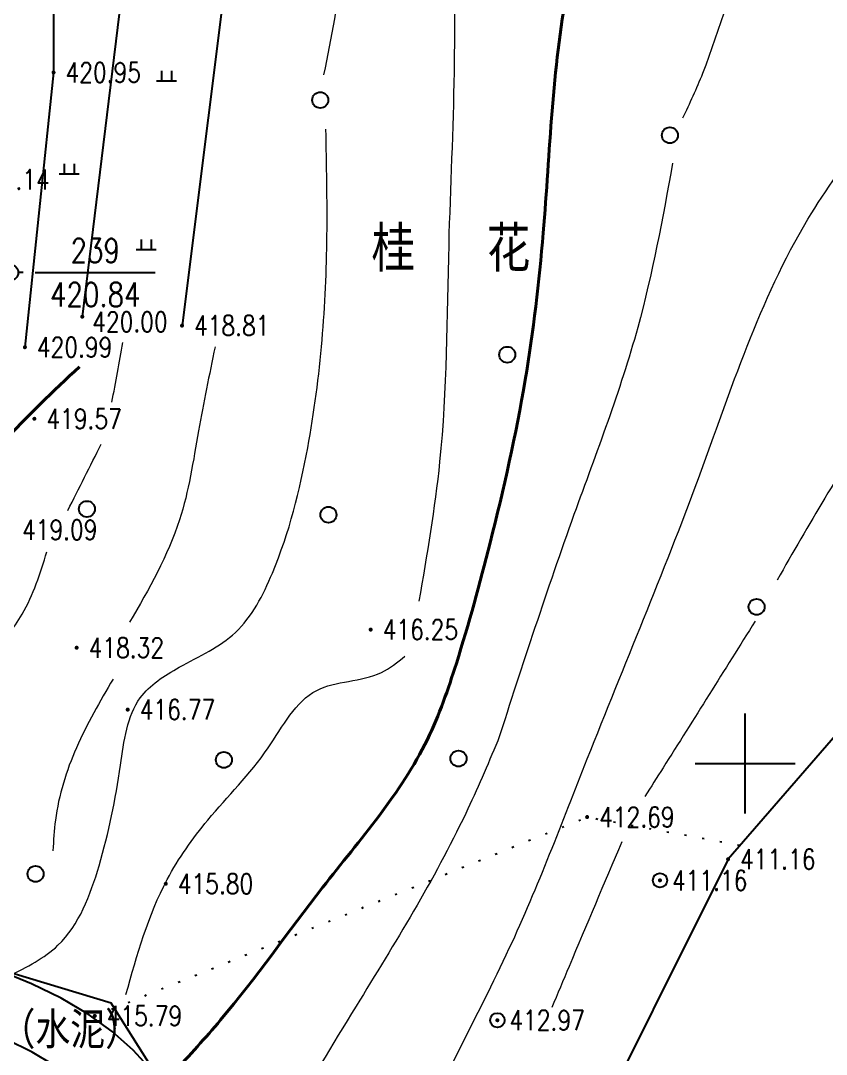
# Model space of a CAD drawing. Extents: x 396834 to 397278, y 241901 to 242133.
# Drawn here: x 396963.8 to 397004.1, y 241985.5 to 242037.1 of the extents above; entities that cross this region are included whole.
import ezdxf
from ezdxf.enums import TextEntityAlignment as Align

# ---------------------------------------------------------------- set-up
doc = ezdxf.new("R2010")
doc.units = 0
doc.header["$LTSCALE"] = 0.5
doc.header["$PDSIZE"] = 0.2
for name, pattern in [('10411', [4.00000000001, 2, 2, 1e-11]), ('10421', [2.00000000001, 2, 1e-11]), ('1161', [1.6, 0, -1.6])]:
    doc.linetypes.add(name, pattern=pattern)
doc.layers.add('GCD', color=1, linetype='Continuous')
doc.layers.add('地形图', color=252, linetype='Continuous')
doc.styles.add('textstyle4', font='', dxfattribs={"width": 0.8})
doc.styles.get('textstyle4').set_extended_font_data('rs')

# ---------------------------------------------------------------- blocks, each defined once
blk = doc.blocks.new('GC200')
at = {"linetype": 'Continuous', "const_width": 0.2, "flags": 128}
blk.add_lwpolyline([(-0.1, 0, 1), (0.1, 0, 1)], format="xyb", close=True, dxfattribs=at)
blk = doc.blocks.new('gc116')
for p, q in [((0, 1.3), (0, 0.8000000000000002)), ((-1.3, 0), (-0.8, 0)), ((1.3, 0), (0.8000000000000002, 0)), ((0, -1.3), (0, -0.8))]:
    blk.add_line(p, q)
blk.add_circle((0, 0), 0.8)
blk.add_point((0, 0))
blk = doc.blocks.new('gc119')
for p, q in [((-1, 0), (1, 0)), ((-0.5, 1), (-0.5, 0)), ((0.5, 1), (0.5, 0))]:
    blk.add_line(p, q)
blk = doc.blocks.new('gc122')
blk.add_circle((0, 0), 0.8)

msp = doc.modelspace()

# ---------------------------------------------------------------- linework, layer by layer
at = {"layer": '地形图', "linetype": 'Continuous'}
for p, q in [((396964.5015, 242024.5419), (396970.5015, 242024.5419)), ((397000, 241997.5), (397000, 242002.5)), ((396997.5, 242000), (397002.5, 242000))]:
    msp.add_line(p, q, dxfattribs=at)
at = {"layer": '地形图', "color": 6, "linetype": 'Continuous', "flags": 128}
for points in [[(396973.874, 241979.1702), (396968.2899401738, 241988.0142482944), (396953.5409570182, 241992.4646541705), (396939.1462698585, 241999.4124462786), (396932.0438432318, 241998.2518196136), (396924.8917519674, 242006.4874414716), (396913.5168, 242012.1864)], [(396970.3123616451, 241984.6634048526), (396969.3995512763, 241985.6659348953), (396968.3435389805, 241986.5998142751), (396967.1443247576, 241987.4650429921), (396965.8019086078, 241988.2616210464), (396964.3162905308, 241988.9895484379), (396962.687470527, 241989.6488251666)], [(396965.4668786229, 241984.9062610022), (396964.347247226, 241985.5706405239), (396963.068883369, 241986.1970169003)]]:
    msp.add_lwpolyline(points, dxfattribs=at)
at = {"layer": '地形图', "linetype": '1161', "elevation": 415.7902, "flags": 128}
msp.add_lwpolyline([(396967.473, 241987.3808), (396992.0947, 241997.3244), (396999.7460733341, 241995.9156057874)], dxfattribs=at)
at = {"layer": '地形图', "linetype": '10421'}
for points in [[(396973.8864, 242063.2391, 418.6258), (396974.9381, 242052.5819, 0), (396974.448, 242042.6848, 418.7379), (396971.8401, 242021.8929, 418.8108)], [(396965.4058, 242059.888, 0), (396965.4162, 242034.5468, 0), (396963.9828, 242020.8121, 420.9929)], [(396969.2127, 242058.1553, 419.9643), (396969.5876, 242044.7237, 0), (396966.8534, 242022.3379, 419.9982)]]:
    msp.add_polyline3d(points, dxfattribs=at)
at = {"layer": '地形图', "linetype": '10411'}
msp.add_polyline3d([(397057.6089530172, 242005.5615593361, 0), (397050.7892, 242011.0434, 0), (397038.3289, 242020.048, 410.9989), (397034.284078057, 242021.3039797397, 0), (397027.3196, 242021.0787, 411.0333), (397019.2275, 242017.135, 410.819), (397010.2052, 242007.9583, 410.9891), (396999.1402, 241995.218, 411.1613), (396991.631, 241980.1613, 411.2478), (396989.031, 241972.2672, 411.6589), (396988.3376, 241958.2045, 411.2344), (396986.4023, 241950.3676, 412.5402)], dxfattribs=at)
at = {"layer": '地形图', "linetype": 'Continuous'}
for centre in [(396995.7355, 241994.159, 411.162), (396987.6069, 241987.1659, 412.9675)]:
    msp.add_circle(centre, 0.359793584293041, dxfattribs=at)
at = {"layer": '地形图', "color": 6, "linetype": 'Continuous', "lineweight": 20}
for points, knots in [([(396983.7011892356, 242008.1179589747), (396984.0991447974, 242010.4348263266), (396985.1108465379, 242016.3248777719), (396985.0824593842, 242025.1999821715), (396985.5371094163, 242034.150217874), (396985.4362970873, 242041.711736019), (396985.7826939251, 242047.4925676568), (396986.7042535606, 242051.5106478359), (396986.2953609336, 242053.792840742), (396985.6243825639, 242055.6572060454), (396985.6944143897, 242056.9034975469), (396985.7400347671, 242057.7153611259)], [0, 0, 0, 0, 7.042104377356591, 17.90277593194718, 26.53550414281025, 33.9384810118141, 40.56782952566614, 43.91350969999986, 46.13077538232157, 47.41598174647147, 49.81778923739791, 49.81778923739791, 49.81778923739791, 49.81778923739791]), ([(396978.9371131633, 242034.4334797507), (396979.3197023727, 242036.2916761117), (396980.0227517353, 242039.7063144114), (396979.5711065303, 242045.2251928411), (396980.2339458409, 242048.77938542), (396980.6056870845, 242050.7726889974)], [0, 0, 0, 0, 5.661356822709531, 10.40336007593407, 16.45904503402268, 16.45904503402268, 16.45904503402268, 16.45904503402268]), ([(397043.8130713012, 242042.8174145471), (397042.4427095787, 242043.2587035534), (397039.1123850287, 242044.3311471186), (397033.1204423452, 242045.3697469381), (397026.1395468938, 242047.599004014), (397019.2809151752, 242048.4845927194), (397011.9169330832, 242048.416487728), (397005.8411928633, 242045.6937344429), (396999.7119878015, 242041.2195800659), (396998.5774919229, 242035.9037773033), (396997.211608917, 242032.9924331858), (396996.8657419832, 242032.2552268082)], [0, 0, 0, 0, 4.314806203055832, 10.48606713826084, 18.20091752781735, 26.23387143554738, 31.16607149971576, 40.05779936165756, 45.82640099934264, 53.05152548249532, 55.50141987049584, 55.50141987049584, 55.50141987049584, 55.50141987049584]), ([(396977.6021783585, 241964.3097359577), (396978.4994303863, 241966.5003496924), (396980.6720389598, 241971.8047079252), (396983.0394619458, 241981.0796760675), (396988.3115150255, 241990.3115460447), (396992.6137098461, 242001.7684716661), (396997.7444956404, 242013.8233340736), (397001.7816771044, 242026.5164897328), (397010.2156141067, 242036.4079925719), (397022.5679323826, 242041.2732835854), (397035.5310829792, 242040.6136667601), (397045.15673784, 242035.8917512456), (397056.4725322752, 242036.0456728861), (397064.3210806049, 242036.4811752023), (397069.7876918728, 242036.7845079676)], [0, 0, 0, 0, 7.099317805257456, 17.19030801724892, 28.53969153739542, 38.77370560285861, 53.86029078165415, 67.92557502107341, 78.33892905711946, 91.70606157885712, 106.2246726765199, 115.9975289886934, 123.1849974473345, 139.6804358432519, 139.6804358432519, 139.6804358432519, 139.6804358432519]), ([(397070.881688546, 242033.2998981937), (397067.7444980785, 242032.7528318274), (397061.7697771267, 242031.7109540981), (397053.1302088494, 242031.2928200104), (397044.5402305261, 242031.1043277951), (397035.7826149635, 242031.4022233487), (397028.0186421961, 242030.9048156333), (397020.5824519068, 242031.0304336541), (397015.021712009, 242026.7319375567), (397010.1103972662, 242022.1791727658), (397005.6434369545, 242016.2317097616), (397003.1678538702, 242011.9168434416), (397001.5931643215, 242009.1722072623)], [0, 0, 0, 0, 9.544183407901382, 18.17671995513011, 25.9042714980728, 35.34023022308095, 44.36983050980993, 49.44614114300291, 57.07165659098273, 64.32092244639485, 69.75230669579601, 79.24593016371223, 79.24593016371223, 79.24593016371223, 79.24593016371223]), ([(396963.2036501981, 241989.3892195483), (396964.0810987857, 241989.8276048979), (396966.3285886757, 241990.9504816739), (396967.9129947347, 241995.168163604), (396968.7251831236, 241999.2654206482), (396969.1873909819, 242003.2671984053), (396971.9350688783, 242005.0194273336), (396974.81168749, 242006.3025388711), (396976.9347023334, 242010.4479071237), (396978.1641477017, 242015.4003045661), (396978.9166982539, 242021.0982226909), (396979.1403982841, 242026.4223888918), (396979.0681227917, 242029.9353721444), (396979.0316753099, 242031.7069186128)], [0, 0, 0, 0, 2.868919168068892, 7.348426924582597, 12.49307469707636, 16.00007690952859, 18.47445688581959, 21.78189524676501, 25.27278376563668, 31.77695726487497, 37.21924896072544, 42.44332997242365, 47.75773607153646, 47.75773607153646, 47.75773607153646, 47.75773607153646]), ([(396996.3679449555, 242030.0167501761), (396995.8655401947, 242027.254408837), (396994.7725557498, 242021.2449193785), (396991.1051665355, 242011.8243908416), (396988.8568483413, 242004.9110819044), (396987.6265491275, 242001.1280593001)], [0, 0, 0, 0, 8.404582781242933, 18.28421814209827, 30.22398336382376, 30.22398336382376, 30.22398336382376, 30.22398336382376]), ([(396973.49026555, 242020.824080387), (396973.2032609752, 242019.4327032418), (396972.6099128645, 242016.5561950857), (396971.9004526801, 242011.7155648867), (396970.1763026576, 242008.7238839644), (396969.2188716297, 242007.0625852935)], [0, 0, 0, 0, 4.269809016205869, 8.827326582139154, 14.51847126339114, 14.51847126339114, 14.51847126339114, 14.51847126339114]), ([(396959.5268031799, 242004.3521235693), (396960.4802651186, 242004.6765405017), (396962.2338613097, 242005.2732043787), (396964.1647726435, 242007.642074353), (396964.7468254871, 242009.5061151931), (396965.0807472397, 242010.5755091337)], [0, 0, 0, 0, 2.963309245312347, 5.450084155957336, 8.796654843604836, 8.796654843604836, 8.796654843604836, 8.796654843604836]), ([(397000.4911242969, 242007.1133502066), (396998.9621425041, 242004.6687433368), (396997.1325629381, 242001.7435268321), (396995.2845527342, 241998.8299371222), (396994.9809268289, 241998.351237756)], [0, 0, 0, 0, 8.650098652504864, 10.35070777972922, 10.35070777972922, 10.35070777972922, 10.35070777972922]), ([(396969.0348144221, 241988.4537683729), (396969.5904350141, 241990.4309849691), (396970.4724181158, 241993.569586474), (396973.2848761528, 241997.5579880427), (396976.0978671764, 242000.2881968413), (396978.0734797175, 242004.2243837331), (396981.3533497528, 242004.0413367952), (396982.6066237932, 242005.059303109), (396982.9792363915, 242005.3619560493)], [0, 0, 0, 0, 6.113023529756711, 9.703714244936974, 14.40472832370726, 18.1690370589405, 21.52948052135418, 22.95130224600281, 22.95130224600281, 22.95130224600281, 22.95130224600281]), ([(396968.3938991062, 242004.2246823399), (396967.7382465375, 242003.1024138323), (396966.4496971051, 242000.8968273413), (396965.5155909132, 241997.9191335691), (396965.413934566, 241996.1528546019), (396965.3843953686, 241995.6396110689)], [0, 0, 0, 0, 3.896544463757129, 7.657851728214164, 9.198483841823643, 9.198483841823643, 9.198483841823643, 9.198483841823643]), ([(396987.6265491275, 242001.1280593001), (396987.1076019395, 241999.9117114436), (396985.1380648287, 241995.2953606888), (396981.2754383729, 241989.0840467191), (396977.217242201, 241982.4376523361), (396975.3131188094, 241978.809886593), (396974.4653655869, 241977.1947338606)], [0, 0, 0, 0, 3.964584938357818, 15.04661234467016, 21.86314512425472, 27.33351696754531, 27.33351696754531, 27.33351696754531, 27.33351696754531]), ([(396993.826083975, 241996.0794904376), (396992.9446796907, 241994.00592274), (396991.7722004351, 241991.2475799978), (396990.6154715715, 241988.4826041196), (396990.3283067289, 241987.7961823594)], [0, 0, 0, 0, 6.759339253365154, 8.991543605757894, 8.991543605757894, 8.991543605757894, 8.991543605757894])]:
    msp.add_open_spline(points, degree=3, knots=knots, dxfattribs=at)
at = {"layer": '地形图', "color": 6, "linetype": 'Continuous', "lineweight": 40}
for points, knots in [([(396971.4080786043, 241984.5484428591), (396972.2134746863, 241985.4108343663), (396974.8881867547, 241988.3324590111), (396978.8546230822, 241994.0783762347), (396983.7032335459, 241999.5363006095), (396985.8308922959, 242005.69423021), (396987.4620362807, 242011.6829923718), (396989.0783427921, 242018.8508388112), (396990.1744867777, 242028.1320905568), (396990.4242124727, 242037.6984733513), (396993.6843577977, 242048.1602646561), (397001.0100301566, 242054.1892899572), (397006.7171142233, 242055.4655775606), (397008.9652804036, 242055.7298147029)], [42.26614018028422, 42.26614018028422, 42.26614018028422, 42.26614018028422, 45.80422508199116, 54.16180850311638, 63.23715819269086, 67.29758916518786, 73.55188251579042, 81.89578667864248, 89.2984519138449, 101.5485618057681, 110.5999039780715, 121.2916556199262, 128.0249783369776, 128.0249783369776, 128.0249783369776, 128.0249783369776]), ([(396966.7050422397, 242019.8366062318), (396965.404243121, 242018.607411509), (396962.8609132179, 242016.2040829318), (396960.1900711915, 242012.8770251754), (396958.05008518, 242012.368548393), (396957.6119147328, 242012.2644357969)], [0, 0, 0, 0, 5.437446327429454, 10.63132626901944, 11.96860672683068, 11.96860672683068, 11.96860672683068, 11.96860672683068])]:
    msp.add_open_spline(points, degree=3, knots=knots, dxfattribs=at)
at = {"layer": '地形图', "color": 6, "linetype": 'Continuous', "lineweight": 20}
for points in [[(396968.3378412352, 242018.0630754533), (396968.5163791204, 242019.0562784092), (396968.6949170057, 242020.0494813651), (396968.8734548909, 242021.0426843209)], [(396966.1302074557, 242012.6524452253), (396966.6879253933, 242013.759340871), (396967.2456433309, 242014.8662365165), (396967.8033612684, 242015.9731321621)]]:
    msp.add_open_spline(points, degree=3, dxfattribs=at)

# ---------------------------------------------------------------- block references
at = {"layer": '地形图', "color": 3, "linetype": 'Continuous'}
ref = msp.add_blockref('GC200', (396965.4162, 242034.5468, 420.9522), dxfattribs=dict(at, xscale=0.5, yscale=0.5, zscale=0.5))
ref.add_attrib('height', '420.95', dxfattribs={"layer": 'GCD', "linetype": 'Continuous', "height": 1, "style": 'textstyle4', "width": 0.8}).set_placement((396966.0162, 242034.5468, 420.9522), align=Align.MIDDLE_LEFT)
at = {"layer": '地形图', "linetype": 'Continuous', "xscale": 0.5, "yscale": 0.5}
for name, p in [('gc119', (396971.0653968937, 242034.1206470059)), ('gc122', (396978.7518424098, 242033.1664644902)), ('gc122', (396996.2329162858, 242031.4063083464)), ('gc119', (396966.2041910914, 242029.4790543764)), ('gc119', (396970.0508170919, 242025.6908113406)), ('gc116', (396963.2515, 242024.5419, 420.8385)), ('gc122', (396988.1021834887, 242020.4391824905)), ('gc122', (396967.084261395, 242012.7228743371)), ('gc122', (396979.1578415749, 242012.4348187888)), ('gc122', (397000.5687705674, 242007.8313335487)), ('gc122', (396973.930707816, 242000.1817626766)), ('gc122', (396985.6624274272, 242000.2491228813)), ('gc122', (396964.5168447098, 241994.4812573066))]:
    msp.add_blockref(name, p, dxfattribs=at)
at = {"layer": '地形图', "color": 3, "linetype": 'Continuous'}
ref = msp.add_blockref('GC200', (396960.8517, 242029.1883, 421.1399), dxfattribs=dict(at, xscale=0.5, yscale=0.5, zscale=0.5))
ref.add_attrib('height', '421.14', dxfattribs={"layer": 'GCD', "linetype": 'Continuous', "height": 1, "style": 'textstyle4', "width": 0.8}).set_placement((396961.4517, 242029.1883, 421.1399), align=Align.MIDDLE_LEFT)
ref = msp.add_blockref('GC200', (396966.8534, 242022.3379, 419.9982), dxfattribs=dict(at, xscale=0.5, yscale=0.5, zscale=0.5))
ref.add_attrib('height', '420.00', dxfattribs={"layer": 'GCD', "linetype": 'Continuous', "height": 1, "style": 'textstyle4', "width": 0.8}).set_placement((396967.3503987534, 242022.0778417111, 419.9982), align=Align.MIDDLE_LEFT)
ref = msp.add_blockref('GC200', (396971.8401, 242021.8929, 418.8108), dxfattribs=dict(at, xscale=0.5, yscale=0.5, zscale=0.5))
ref.add_attrib('height', '418.81', dxfattribs={"layer": 'GCD', "linetype": 'Continuous', "height": 1, "style": 'textstyle4', "width": 0.8}).set_placement((396972.4400999999, 242021.8929, 418.8108), align=Align.MIDDLE_LEFT)
ref = msp.add_blockref('GC200', (396963.9828, 242020.8121, 420.9929), dxfattribs=dict(at, xscale=0.5, yscale=0.5, zscale=0.5))
ref.add_attrib('height', '420.99', dxfattribs={"layer": 'GCD', "linetype": 'Continuous', "height": 1, "style": 'textstyle4', "width": 0.8}).set_placement((396964.5828, 242020.8121, 420.9929), align=Align.MIDDLE_LEFT)
ref = msp.add_blockref('GC200', (396964.4571, 242017.2339, 419.5732), dxfattribs=dict(at, xscale=0.5, yscale=0.5, zscale=0.5))
ref.add_attrib('height', '419.57', dxfattribs={"layer": 'GCD', "linetype": 'Continuous', "height": 1, "style": 'textstyle4', "width": 0.8}).set_placement((396965.0571, 242017.2339, 419.5732), align=Align.MIDDLE_LEFT)
ref = msp.add_blockref('GC200', (396963.2382, 242011.6861, 419.0869), dxfattribs=dict(at, xscale=0.5, yscale=0.5, zscale=0.5))
ref.add_attrib('height', '419.09', dxfattribs={"layer": 'GCD', "linetype": 'Continuous', "height": 1, "style": 'textstyle4', "width": 0.8}).set_placement((396963.8382, 242011.6861, 419.0869), align=Align.MIDDLE_LEFT)
ref = msp.add_blockref('GC200', (396981.2709, 242006.6954, 416.2483), dxfattribs=dict(at, xscale=0.5, yscale=0.5, zscale=0.5))
ref.add_attrib('height', '416.25', dxfattribs={"layer": 'GCD', "linetype": 'Continuous', "height": 1, "style": 'textstyle4', "width": 0.8}).set_placement((396981.8709, 242006.6954, 416.2483), align=Align.MIDDLE_LEFT)
ref = msp.add_blockref('GC200', (396966.571, 242005.7889, 418.3194), dxfattribs=dict(at, xscale=0.5, yscale=0.5, zscale=0.5))
ref.add_attrib('height', '418.32', dxfattribs={"layer": 'GCD', "linetype": 'Continuous', "height": 1, "style": 'textstyle4', "width": 0.8}).set_placement((396967.171, 242005.7889, 418.3194), align=Align.MIDDLE_LEFT)
ref = msp.add_blockref('GC200', (396969.1249, 242002.6957, 416.7722), dxfattribs=dict(at, xscale=0.5, yscale=0.5, zscale=0.5))
ref.add_attrib('height', '416.77', dxfattribs={"layer": 'GCD', "linetype": 'Continuous', "height": 1, "style": 'textstyle4', "width": 0.8}).set_placement((396969.7249, 242002.6957, 416.7722), align=Align.MIDDLE_LEFT)
ref = msp.add_blockref('GC200', (396992.0947, 241997.3244, 412.6883), dxfattribs=dict(at, xscale=0.5, yscale=0.5, zscale=0.5))
ref.add_attrib('height', '412.69', dxfattribs={"layer": 'GCD', "linetype": 'Continuous', "height": 1, "style": 'textstyle4', "width": 0.8}).set_placement((396992.6947, 241997.3244, 412.6883), align=Align.MIDDLE_LEFT)
ref = msp.add_blockref('GC200', (396999.1402, 241995.218, 411.1613), dxfattribs=dict(at, xscale=0.5, yscale=0.5, zscale=0.5))
ref.add_attrib('height', '411.16', dxfattribs={"layer": 'GCD', "linetype": 'Continuous', "height": 1, "style": 'textstyle4', "width": 0.8}).set_placement((396999.7402, 241995.218, 411.1613), align=Align.MIDDLE_LEFT)
ref = msp.add_blockref('GC200', (396971.0288, 241993.9893, 415.8004), dxfattribs=dict(at, xscale=0.5, yscale=0.5, zscale=0.5))
ref.add_attrib('height', '415.80', dxfattribs={"layer": 'GCD', "linetype": 'Continuous', "height": 1, "style": 'textstyle4', "width": 0.8}).set_placement((396971.6287999999, 241993.9893, 415.8004), align=Align.MIDDLE_LEFT)
ref = msp.add_blockref('GC200', (396995.7355, 241994.159, 411.162), dxfattribs=dict(at, xscale=0.5, yscale=0.5, zscale=0.5))
ref.add_attrib('height', '411.16', dxfattribs={"layer": 'GCD', "linetype": 'Continuous', "height": 1, "style": 'textstyle4', "width": 0.8}).set_placement((396996.3355, 241994.159, 411.162), align=Align.MIDDLE_LEFT)
ref = msp.add_blockref('GC200', (396967.473, 241987.3808, 415.7902), dxfattribs=dict(at, xscale=0.5, yscale=0.5, zscale=0.5))
ref.add_attrib('height', '415.79', dxfattribs={"layer": 'GCD', "linetype": 'Continuous', "height": 1, "style": 'textstyle4', "width": 0.8}).set_placement((396968.073, 241987.3808, 415.7902), align=Align.MIDDLE_LEFT)
ref = msp.add_blockref('GC200', (396987.6069, 241987.1659, 412.9675), dxfattribs=dict(at, xscale=0.5, yscale=0.5, zscale=0.5))
ref.add_attrib('height', '412.97', dxfattribs={"layer": 'GCD', "linetype": 'Continuous', "height": 1, "style": 'textstyle4', "width": 0.8}).set_placement((396988.2069, 241987.1659, 412.9675), align=Align.MIDDLE_LEFT)

# ---------------------------------------------------------------- texts
at = {"layer": '地形图', "color": 6, "linetype": 'Continuous', "style": 'textstyle4', "width": 0.8}
msp.add_text('桂   花', height=2, dxfattribs=at).set_placement((396981.3124645581, 242024.8044158032))
at = {"layer": '地形图', "linetype": 'Continuous', "style": 'textstyle4', "width": 0.8}
for s, p in [('239', (396967.5015, 242025.6419)), ('420.84', (396967.5015, 242023.4419))]:
    msp.add_text(s, height=1.2, dxfattribs=at).set_placement(p, align=Align.MIDDLE)
msp.add_text('（水泥）', height=1.6, dxfattribs=at).set_placement((396962.7603072296, 241985.9322391354))

doc.saveas('drawing.dxf')
